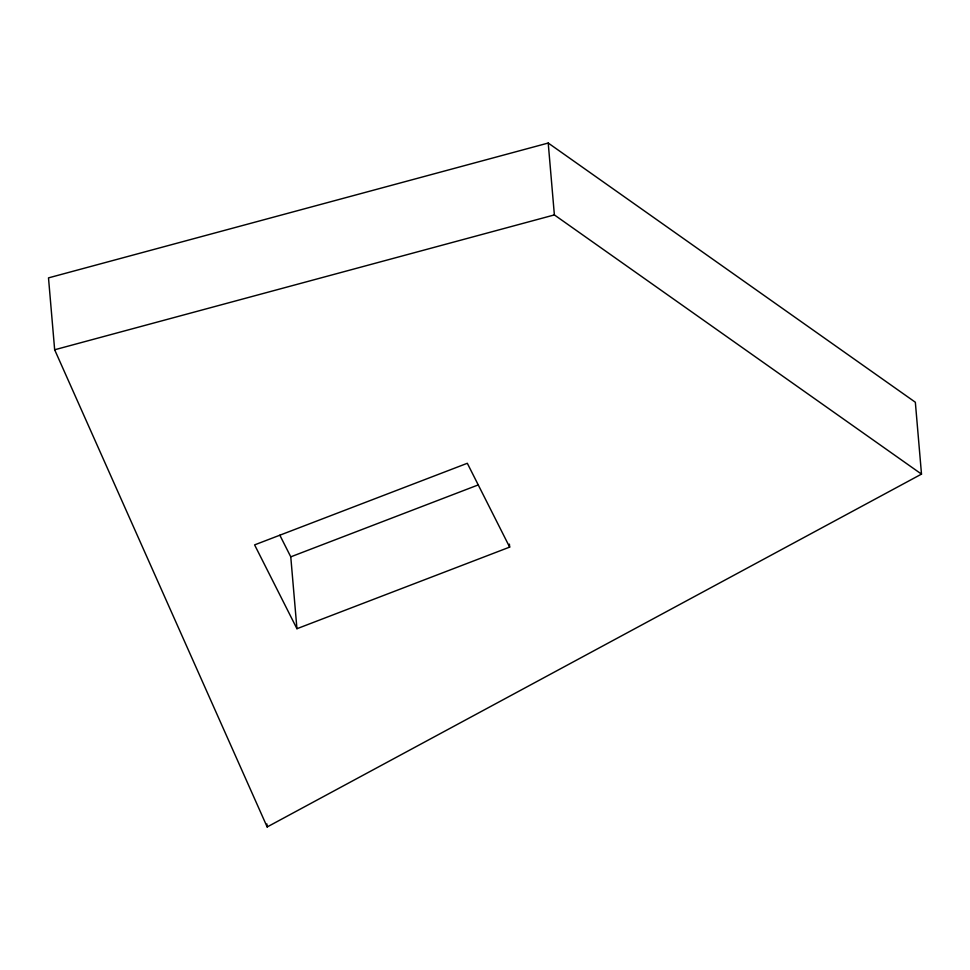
<?xml version="1.0" encoding="UTF-8"?>
<svg xmlns="http://www.w3.org/2000/svg" width="970" height="970" viewBox="0 0 970 970"><rect width="100%" height="100%" fill="white"/><g stroke="black" fill="none" stroke-linecap="round" stroke-linejoin="round"><path stroke-width="1.45" d="M267.162 826.961L921.5 474.112L915.34 402.235L548.22 143.039L48.5 277.881L54.659 349.77L267.162 826.961L266.908 823.966M509.395 544.121L509.65 547.116L296.941 628.718L290.77 556.841L478.137 484.964M54.659 349.77L554.379 214.916L921.5 474.112M509.65 547.116L467.322 463.284L254.601 544.885L296.941 628.718M279.845 535.21L290.77 556.841M548.22 143.039L554.379 214.916"/></g></svg>
